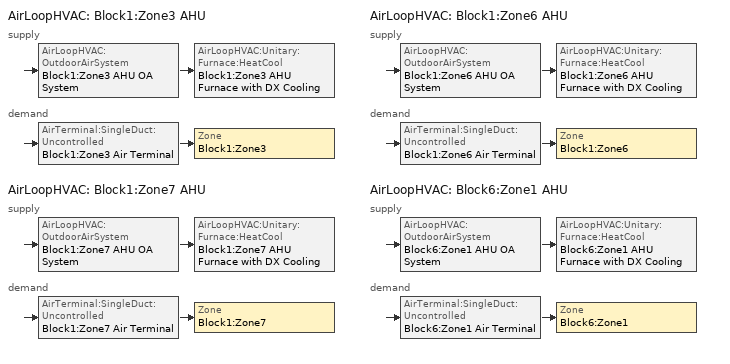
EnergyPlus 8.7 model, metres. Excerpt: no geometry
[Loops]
AirLoopHVAC 'Block1:Zone3 AHU'
 supply: AirLoopHVAC:OutdoorAirSystem 'Block1:Zone3 AHU OA System' > AirLoopHVAC:Unitary:Furnace:HeatCool 'Block1:Zone3 AHU Furnace with DX Cooling'
 demand: AirTerminal:SingleDuct:Uncontrolled 'Block1:Zone3 Air Terminal' > Zone 'Block1:Zone3'
AirLoopHVAC 'Block1:Zone7 AHU'
 supply: AirLoopHVAC:OutdoorAirSystem 'Block1:Zone7 AHU OA System' > AirLoopHVAC:Unitary:Furnace:HeatCool 'Block1:Zone7 AHU Furnace with DX Cooling'
 demand: AirTerminal:SingleDuct:Uncontrolled 'Block1:Zone7 Air Terminal' > Zone 'Block1:Zone7'
AirLoopHVAC 'Block1:Zone6 AHU'
 supply: AirLoopHVAC:OutdoorAirSystem 'Block1:Zone6 AHU OA System' > AirLoopHVAC:Unitary:Furnace:HeatCool 'Block1:Zone6 AHU Furnace with DX Cooling'
 demand: AirTerminal:SingleDuct:Uncontrolled 'Block1:Zone6 Air Terminal' > Zone 'Block1:Zone6'
AirLoopHVAC 'Block6:Zone1 AHU'
 supply: AirLoopHVAC:OutdoorAirSystem 'Block6:Zone1 AHU OA System' > AirLoopHVAC:Unitary:Furnace:HeatCool 'Block6:Zone1 AHU Furnace with DX Cooling'
 demand: AirTerminal:SingleDuct:Uncontrolled 'Block6:Zone1 Air Terminal' > Zone 'Block6:Zone1'
[ThermostatSetpoint:DualSetpoint]
Name | Heating Setpoint Temperature Schedule | Cooling Setpoint Temperature Schedule
Block1:Zone3 Thermostat Dual SP Control | Block1:Zone3 Heating SP Sch | Block1:Zone3 Cooling SP Sch
Block1:Zone7 Thermostat Dual SP Control | Block1:Zone7 Heating SP Sch | Block1:Zone7 Cooling SP Sch
Block1:Zone6 Thermostat Dual SP Control | Block1:Zone6 Heating SP Sch | Block1:Zone6 Cooling SP Sch
Block6:Zone1 Thermostat Dual SP Control | Block6:Zone1 Heating SP Sch | Block6:Zone1 Cooling SP Sch
[ZoneControl:Thermostat] Control Type Schedule=HVACTemplate-Always 4
Name | Zone or ZoneList | Control 1
Block1:Zone3 Thermostat | Block1:Zone3 | Block1:Zone3 Thermostat Dual SP Control
Block1:Zone7 Thermostat | Block1:Zone7 | Block1:Zone7 Thermostat Dual SP Control
Block1:Zone6 Thermostat | Block1:Zone6 | Block1:Zone6 Thermostat Dual SP Control
Block6:Zone1 Thermostat | Block6:Zone1 | Block6:Zone1 Thermostat Dual SP Control
[DesignSpecification:OutdoorAir] Outdoor Air Method=Flow/Zone; Outdoor Air Flow per Person {m3/s-person}=0; Outdoor Air Flow per Zone Floor Area {m3/s-m2}=0; Outdoor Air Flow per Zone {m3/s}=0
SZ DSOA Block1:Zone3; SZ DSOA Block1:Zone7; SZ DSOA Block1:Zone6; SZ DSOA Block6:Zone1
[Sizing:Zone] Zone Cooling Design Supply Air Temperature Input Method=SupplyAirTemperature; Zone Cooling Design Supply Air Temperature {C}=12.8; Zone Cooling Design Supply Air Temperature Difference {deltaC}=11.11; Zone Heating Design Supply Air Temperature Input Method=SupplyAirTemperature; Zone Heating Design Supply Air Temperature {C}=50; Zone Cooling Design Supply Air Humidity Ratio {kgWater/kgDryAir}=0.008; Zone Heating Design Supply Air Humidity Ratio {kgWater/kgDryAir}=0.008; Cooling Design Air Flow Method=DesignDay; Cooling Design Air Flow Rate {m3/s}=0; Cooling Minimum Air Flow Fraction=0; Heating Design Air Flow Method=DesignDay; Heating Design Air Flow Rate {m3/s}=0; Heating Maximum Air Flow Fraction=0
Name | Design Specification Outdoor Air Object | Design Specification Zone Air Distribution Object
Block1:Zone3 | SZ DSOA Block1:Zone3 | SZ DSZAD Block1:Zone3
Block1:Zone7 | SZ DSOA Block1:Zone7 | SZ DSZAD Block1:Zone7
Block1:Zone6 | SZ DSOA Block1:Zone6 | SZ DSZAD Block1:Zone6
Block6:Zone1 | SZ DSOA Block6:Zone1 | SZ DSZAD Block6:Zone1
[DesignSpecification:ZoneAirDistribution] Zone Air Distribution Effectiveness in Cooling Mode=1; Zone Air Distribution Effectiveness in Heating Mode=1
SZ DSZAD Block1:Zone3; SZ DSZAD Block1:Zone7; SZ DSZAD Block1:Zone6; SZ DSZAD Block6:Zone1
[Zone equipment]
Block1:Zone3: Block1:Zone3 Air Terminal
Block1:Zone7: Block1:Zone7 Air Terminal
Block1:Zone6: Block1:Zone6 Air Terminal
Block6:Zone1: Block6:Zone1 Air Terminal
[AirTerminal:SingleDuct:Uncontrolled] Availability Schedule=HVACTemplate-Always 1; Maximum Air Flow Rate {m3/s}=autosize
Block1:Zone3 Air Terminal; Block1:Zone7 Air Terminal; Block1:Zone6 Air Terminal; Block6:Zone1 Air Terminal
[Sizing:System] Type of Load to Size On=Sensible; Design Outdoor Air Flow Rate {m3/s}=autosize; Central Heating Maximum System Air Flow Ratio=1; Preheat Design Temperature {C}=7; Preheat Design Humidity Ratio {kgWater/kgDryAir}=0.008; Precool Design Temperature {C}=11; Precool Design Humidity Ratio {kgWater/kgDryAir}=0.008; Central Cooling Design Supply Air Temperature {C}=12.8; Central Heating Design Supply Air Temperature {C}=50; Type of Zone Sum to Use=NonCoincident; 100% Outdoor Air in Cooling=No; 100% Outdoor Air in Heating=No; Central Cooling Design Supply Air Humidity Ratio {kgWater/kgDryAir}=0.008; Central Heating Design Supply Air Humidity Ratio {kgWater/kgDryAir}=0.008; Cooling Supply Air Flow Rate Method=DesignDay; Cooling Supply Air Flow Rate {m3/s}=0; Heating Supply Air Flow Rate Method=DesignDay; Heating Supply Air Flow Rate {m3/s}=0; System Outdoor Air Method=ZoneSum; Zone Maximum Outdoor Air Fraction=1; Cooling Design Capacity Method=CoolingDesignCapacity; Cooling Design Capacity {W}=autosize; Heating Design Capacity Method=HeatingDesignCapacity; Heating Design Capacity {W}=autosize; Central Cooling Capacity Control Method=OnOff
Block1:Zone3 AHU; Block1:Zone7 AHU; Block1:Zone6 AHU; Block6:Zone1 AHU
[AirLoopHVAC] Design Supply Air Flow Rate {m3/s}=autosize
Block1:Zone3 AHU; Block1:Zone7 AHU; Block1:Zone6 AHU; Block6:Zone1 AHU
[AirLoopHVAC:Unitary:Furnace:HeatCool] Availability Schedule=HVACTemplate-Always 1; Supply Air Fan Operating Mode Schedule=HVACTemplate-Always 0; Maximum Supply Air Temperature {C}=80; Cooling Supply Air Flow Rate {m3/s}=autosize; Heating Supply Air Flow Rate {m3/s}=autosize; No Load Supply Air Flow Rate {m3/s}=autosize; Fan Placement=BlowThrough; Dehumidification Control Type=None
Name | Controlling Zone or Thermostat Location | Supply Fan | Heating Coil | Cooling Coil
Block1:Zone3 AHU Furnace with DX Cooling | Block1:Zone3 | Block1:Zone3 AHU Supply Fan | Block1:Zone3 AHU Heating Coil | Block1:Zone3 AHU Cooling Coil
Block1:Zone7 AHU Furnace with DX Cooling | Block1:Zone7 | Block1:Zone7 AHU Supply Fan | Block1:Zone7 AHU Heating Coil | Block1:Zone7 AHU Cooling Coil
Block1:Zone6 AHU Furnace with DX Cooling | Block1:Zone6 | Block1:Zone6 AHU Supply Fan | Block1:Zone6 AHU Heating Coil | Block1:Zone6 AHU Cooling Coil
Block6:Zone1 AHU Furnace with DX Cooling | Block6:Zone1 | Block6:Zone1 AHU Supply Fan | Block6:Zone1 AHU Heating Coil | Block6:Zone1 AHU Cooling Coil
[Coil:Heating:Electric] Efficiency=1; Nominal Capacity {W}=autosize
Name | Availability Schedule
Block1:Zone3 AHU Heating Coil | Block1:Zone3 Heating Availability Sch
Block1:Zone7 AHU Heating Coil | Block1:Zone7 Heating Availability Sch
Block1:Zone6 AHU Heating Coil | Block1:Zone6 Heating Availability Sch
Block6:Zone1 AHU Heating Coil | Block6:Zone1 Heating Availability Sch
[Coil:Cooling:DX:SingleSpeed] Gross Rated Total Cooling Capacity {W}=autosize; Gross Rated Sensible Heat Ratio=autosize; Gross Rated Cooling COP {W/W}=1.67; Rated Air Flow Rate {m3/s}=autosize; Nominal Time for Condensate Removal to Begin {s}=0; Ratio of Initial Moisture Evaporation Rate and Steady State Latent Capacity=0; Maximum Cycling Rate {cycles/hr}=0; Latent Capacity Time Constant {s}=0; Condenser Type=AirCooled; Evaporative Condenser Effectiveness=0; Evaporative Condenser Pump Rated Power Consumption {W}=0; Crankcase Heater Capacity {W}=0; Maximum Outdoor Dry-Bulb Temperature for Crankcase Heater Operation {C}=10
Name | Availability Schedule | Total Cooling Capacity Function of Temperature Curve | Total Cooling Capacity Function of Flow Fraction Curve | Energy Input Ratio Function of Temperature Curve | Energy Input Ratio Function of Flow Fraction Curve | Part Load Fraction Correlation Curve
Block1:Zone3 AHU Cooling Coil | Block1:Zone3 Cooling Availability Sch | Block1:Zone3 AHU DX Coil Cap-FT | Block1:Zone3 AHU DX Coil Cap-FF | Block1:Zone3 AHU DX Coil EIR-FT | Block1:Zone3 AHU DX Coil EIR-FF | Block1:Zone3 AHU DX Coil PLF
Block1:Zone7 AHU Cooling Coil | Block1:Zone7 Cooling Availability Sch | Block1:Zone7 AHU DX Coil Cap-FT | Block1:Zone7 AHU DX Coil Cap-FF | Block1:Zone7 AHU DX Coil EIR-FT | Block1:Zone7 AHU DX Coil EIR-FF | Block1:Zone7 AHU DX Coil PLF
Block1:Zone6 AHU Cooling Coil | Block1:Zone6 Cooling Availability Sch | Block1:Zone6 AHU DX Coil Cap-FT | Block1:Zone6 AHU DX Coil Cap-FF | Block1:Zone6 AHU DX Coil EIR-FT | Block1:Zone6 AHU DX Coil EIR-FF | Block1:Zone6 AHU DX Coil PLF
Block6:Zone1 AHU Cooling Coil | Block6:Zone1 Cooling Availability Sch | Block6:Zone1 AHU DX Coil Cap-FT | Block6:Zone1 AHU DX Coil Cap-FF | Block6:Zone1 AHU DX Coil EIR-FT | Block6:Zone1 AHU DX Coil EIR-FF | Block6:Zone1 AHU DX Coil PLF
[Fan:OnOff] Availability Schedule=HVACTemplate-Always 1; Fan Total Efficiency=.7; Pressure Rise {Pa}=400; Maximum Flow Rate {m3/s}=autosize; Motor Efficiency=1; Motor In Airstream Fraction=1
Block1:Zone3 AHU Supply Fan; Block1:Zone7 AHU Supply Fan; Block1:Zone6 AHU Supply Fan; Block6:Zone1 AHU Supply Fan
[SetpointManager:SingleZone:Reheat] Control Variable=Temperature; Minimum Supply Air Temperature {C}=13; Maximum Supply Air Temperature {C}=45
Name | Control Zone | Setpoint Node or NodeList
Block1:Zone3 AHU Supply Air Temp Manager | Block1:Zone3 | Block1:Zone3 AHU Air Loop Outlet
Block1:Zone7 AHU Supply Air Temp Manager | Block1:Zone7 | Block1:Zone7 AHU Air Loop Outlet
Block1:Zone6 AHU Supply Air Temp Manager | Block1:Zone6 | Block1:Zone6 AHU Air Loop Outlet
Block6:Zone1 AHU Supply Air Temp Manager | Block6:Zone1 | Block6:Zone1 AHU Air Loop Outlet
[SetpointManager:MixedAir] Control Variable=Temperature
Name | Setpoint Node or NodeList
Block1:Zone3 AHU Cooling Coil Air Temp Manager | Block1:Zone3 AHU Mixed Air Outlet
Block1:Zone7 AHU Cooling Coil Air Temp Manager | Block1:Zone7 AHU Mixed Air Outlet
Block1:Zone6 AHU Cooling Coil Air Temp Manager | Block1:Zone6 AHU Mixed Air Outlet
Block6:Zone1 AHU Cooling Coil Air Temp Manager | Block6:Zone1 AHU Mixed Air Outlet
[Controller:OutdoorAir] Minimum Outdoor Air Flow Rate {m3/s}=autosize; Maximum Outdoor Air Flow Rate {m3/s}=autosize; Economizer Control Type=NoEconomizer; Economizer Control Action Type=ModulateFlow; Lockout Type=NoLockout; Minimum Limit Type=FixedMinimum; Minimum Outdoor Air Schedule=1097
Block1:Zone3 AHU OA Controller; Block1:Zone7 AHU OA Controller; Block1:Zone6 AHU OA Controller; Block6:Zone1 AHU OA Controller
[Schedule:Compact]
1097: Through: 31 Dec, For: Weekdays SummerDesignDay, Until: 07:00, 0, Until: 08:00, 0.25, Until: 09:00, 0.5, Until: 12:00, 1, Until: 14:00, 0.75, Until: 17:00, 1, Until: 18:00, 0.5, Until: 19:00, 0.25, Until: 24:00, 0, For: Weekends, Until: 24:00, 0, For: Holidays, Until: 24:00, 0, For: WinterDesignDay AllOtherDays, Until: 24:00, 0
Block1:Zone3 Heating SP Sch; Block1:Zone3 Heating Availability Sch; Block1:Zone3 Cooling SP Sch; Block1:Zone3 Cooling Availability Sch; Block6:Zone1 Heating Availability Sch; Block6:Zone1 Cooling Availability Sch; HVACTemplate-Always 0: Through: 12/31, For: AllDays, Until: 24:00, 0
Block1:Zone7 Heating SP Sch; Block1:Zone6 Heating SP Sch; Block6:Zone1 Heating SP Sch: Through: 12/31, For: AllDays, Until: 24:00, 18
Block1:Zone7 Heating Availability Sch; Block1:Zone7 Cooling Availability Sch; Block1:Zone6 Heating Availability Sch; Block1:Zone6 Cooling Availability Sch; HVACTemplate-Always 1: Through: 12/31, For: AllDays, Until: 24:00, 1
Block1:Zone7 Cooling SP Sch; Block1:Zone6 Cooling SP Sch; Block6:Zone1 Cooling SP Sch: Through: 12/31, For: AllDays, Until: 24:00, 26
HVACTemplate-Always 4: Through: 12/31, For: AllDays, Until: 24:00, 4
[Curve:Biquadratic] Minimum Value of x=12.77778; Maximum Value of x=23.88889; Minimum Value of y=18; Maximum Value of y=46.11111
Name | Coefficient1 Constant | Coefficient2 x | Coefficient3 x**2 | Coefficient4 y | Coefficient5 y**2 | Coefficient6 x*y
Block1:Zone3 AHU DX Coil Cap-FT; Block1:Zone7 AHU DX Coil Cap-FT; Block1:Zone6 AHU DX Coil Cap-FT; Block6:Zone1 AHU DX Coil Cap-FT | 0.942588 | 0.00954335 | 0.00068377 | -0.0110427 | 5.249e-06 | -9.72e-06
Block1:Zone3 AHU DX Coil EIR-FT; Block1:Zone7 AHU DX Coil EIR-FT; Block1:Zone6 AHU DX Coil EIR-FT; Block6:Zone1 AHU DX Coil EIR-FT | 0.342414 | 0.034885 | -0.0006237 | 0.00497722 | 0.000437951 | -0.000728028
[Curve:Quadratic]
Name | Coefficient1 Constant | Coefficient2 x | Coefficient3 x**2 | Minimum Value of x | Maximum Value of x
Block1:Zone3 AHU DX Coil Cap-FF; Block1:Zone7 AHU DX Coil Cap-FF; Block1:Zone6 AHU DX Coil Cap-FF; Block6:Zone1 AHU DX Coil Cap-FF | 0.8 | 0.2 | 0 | 0.5 | 1.5
Block1:Zone3 AHU DX Coil EIR-FF; Block1:Zone7 AHU DX Coil EIR-FF; Block1:Zone6 AHU DX Coil EIR-FF; Block6:Zone1 AHU DX Coil EIR-FF | 1.1552 | -0.1808 | 0.0256 | 0.5 | 1.5
Block1:Zone3 AHU DX Coil PLF; Block1:Zone7 AHU DX Coil PLF; Block1:Zone6 AHU DX Coil PLF; Block6:Zone1 AHU DX Coil PLF | 0.85 | 0.15 | 0 | 0 | 1
